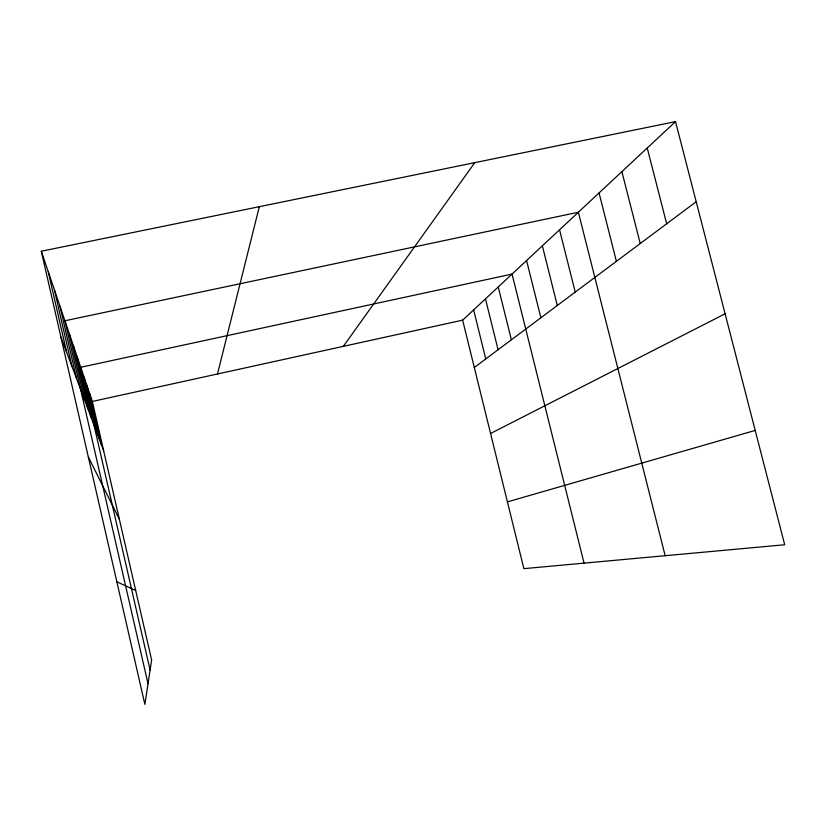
<?xml version="1.0" encoding="UTF-8"?>
<svg xmlns="http://www.w3.org/2000/svg" width="826" height="826" viewBox="0 0 826 826"><rect width="100%" height="100%" fill="white"/><g stroke="black" fill="none" stroke-linecap="round" stroke-linejoin="round"><path stroke-width="1.24" d="M217.486 373.982L259.323 206.686M343.348 346.352L474.774 162.65M462.643 320.158L675.523 121.628L784.7 544.757L523.87 568.649L462.643 320.158L92.347 401.457L41.3 251.238L675.523 121.628M474.3 367.498L696.194 201.73M490.561 433.485L725.104 313.787M507.422 501.878L755.201 430.418M116.858 581.814L135.701 590.507M88.31 456.892L119.378 519.347M60.887 336.936L103.642 450.697M647.233 148.009L666.665 223.784M621.885 171.653L640.222 243.536M599.046 192.943L616.403 261.336M665.157 555.712L578.365 212.23L64.924 320.767L148.019 683.742M559.543 229.783L575.226 292.094M542.352 245.828L557.302 305.486M526.575 260.541L540.875 317.762M584.044 563.136L512.048 274.077L80.731 367.281L150.105 670.031M498.243 286.952L511.366 339.806M485.471 298.857L498.078 349.739M473.639 309.895L485.76 358.938M92.347 401.457L151.633 660.005L144.87 704.372L41.3 251.238M89.776 393.878L101.484 444.966M86.998 385.711L99.161 438.782M83.994 376.873L96.652 432.101M77.293 357.162L91.046 417.182M73.545 346.115L87.907 408.829M69.436 334.034L84.469 399.681M59.947 306.095L76.519 378.525M54.413 289.823L71.883 366.186M48.238 271.651L66.71 352.413"/></g></svg>
